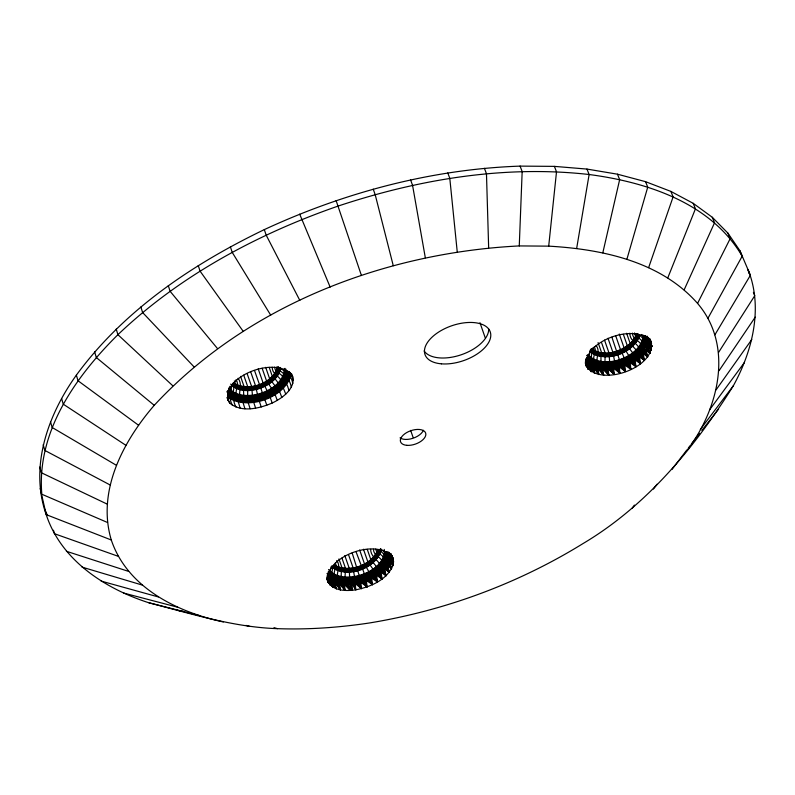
<?xml version="1.0" encoding="UTF-8"?>
<svg xmlns="http://www.w3.org/2000/svg" width="795" height="795" viewBox="0 0 795 795"><rect width="100%" height="100%" fill="white"/><g stroke="black" fill="none" stroke-linecap="round" stroke-linejoin="round"><path stroke-width="1.19" d="M391.359 554.354C388.874 578.979 345.05 593.974 327.063 577.796C347.524 591.788 379.126 579.654 390.931 559.322L392.998 565.265C387.016 579.962 370.47 586.919 355.852 589.791C345.577 591.44 330.263 590.973 326.993 578.82M223.375 621.958C177.275 612.12 127.299 587.694 111.29 539.994C96.712 491.151 122.987 441.543 154.24 405.321C247.146 305.191 384.472 252.731 519.264 245.923L522.166 171.551L520.079 166.115C431.586 169.216 344.464 192.44 264.318 229.606C192.589 264.169 123.95 310.209 76.37 375.131C47.978 414.712 29.306 466.585 46.199 514.633C61.245 560.356 105.02 588.697 148.874 602.779C191.227 613.71 233.422 627.235 277.485 628.656C308.092 629.749 338.69 627.583 368.959 623.051C444.564 610.709 517.823 583.818 583.043 543.551C646.623 505.769 694.552 447.645 733.378 385.714C752.428 350.953 763.339 307.894 748.095 269.724L748.87 273.321M589.612 366.018L585.498 361.973C592.961 371.831 608.135 369.675 618.788 367.081C631.936 362.918 649.436 354.868 649.475 338.918M380.159 549.057C375.31 567.044 348.647 575.968 332.916 566.895L334.457 565.036C348.806 573.265 371.325 565.384 377.695 550.19L380.05 550.716L384.681 554.791L388.695 555.427L391.22 558.179M380.467 549.295C375.608 567.57 346.769 577.657 331.753 566.01M380.775 548.719C376.909 567.799 346.908 578.194 331.724 566.388M331.744 566.746C347.117 579.128 377.357 567.103 381.133 549.345C377.247 568.634 346.133 579.515 331.286 566.457L330.005 570.83L327.957 572.221C344.791 587.962 383.468 574.407 387.334 551.839L385.674 551.839C383.12 572.867 341.542 587.883 328.554 569.528M386.499 551.79C382.733 573.801 345 587.018 328.573 571.675M389.59 552.644C385.466 576.455 345.765 590.178 327.361 575.053M390.136 554.185C384.591 577.428 345.755 591.033 327.172 575.799M390.723 553.628C387.185 577.617 345.169 592.176 327.103 576.544M391.428 554.88L391.14 554.234L391.021 559.034M648.641 346.004L649.803 339.018M291.835 374.147C297.449 387.463 282.652 398.076 272.218 403.015C259.259 408.501 241.769 412.913 229.775 403.144C227.45 399.448 225.869 392.929 230.888 390.643L232.08 384.661L233.66 382.852C247.881 392.253 273.003 383.617 277.634 367.012L278.459 366.932C273.669 384.104 247.682 393.038 232.975 383.309M389.63 562.512L391.458 555.953L393.525 561.896L392.998 565.265L389.918 561.926L391.538 568.753L387.771 565.454L389.172 572.271L384.78 568.922L385.982 575.719L381.024 572.251L382.057 578.989L376.621 575.332L377.496 582L371.682 578.084L372.458 584.653L366.366 580.42L367.061 586.879L360.811 582.278L361.477 588.608L355.186 583.61L355.852 589.791L351.937 584.116L364.994 580.936L367.061 586.879L362.212 581.861M519.264 245.923L548.699 246.142L556.51 171.809L554.393 166.374L520.079 166.115M687.625 449.553C718.71 408.66 734.014 345.964 697.563 303.402C660.675 261.456 602.103 249.163 548.699 246.142M278.041 366.942C273.331 383.836 247.772 392.621 233.303 383.061M279.144 367.886C273.361 384.889 247.464 393.883 232.428 383.935M279.522 368.045C273.669 385.257 247.454 394.36 232.229 384.293M279.999 367.399C274.961 385.496 247.573 394.906 232.08 384.661M231.981 385.038C247.821 395.87 275.368 384.879 280.565 367.906C275.458 386.261 247.672 395.811 231.951 385.416M280.565 367.906C276.441 386.479 247.633 396.298 231.981 385.784M280.774 368.204C277.296 386.708 243.936 398.653 230.659 384.104M280.923 368.532L284.65 371.275L287.124 371.185C281.828 392.879 244.482 406.334 227.817 390.544M287.124 371.185L287.929 371.374C283.159 393.237 243.598 407.438 227.281 391.17M287.929 371.374L288.694 371.663C283.825 393.952 243.489 408.431 226.853 391.846M288.694 371.663L289.39 372.05C282.901 395.334 247.662 407.447 227.718 394.26M289.39 372.05L290.006 372.517C284.093 395.801 247.026 408.501 227.539 395.026M290.006 372.517L290.523 373.064C284.56 396.556 247.146 409.385 227.469 395.781M290.523 373.064L290.94 373.67C284.938 397.301 247.315 410.19 227.519 396.506M290.94 373.67L291.228 374.316C285.226 397.987 247.523 410.906 227.698 397.202M585.438 363.474C595.534 390.077 661.132 367.032 650.161 339.465M649.296 344.265L646.216 350.108L649.982 353.417L648.362 346.59L648.71 344.474L646.504 342.277L642.559 341.393C638.027 337.786 636.129 332.648 632.621 341.293C622.684 351.082 603.902 358.277 591.848 348.578M576.653 248.457L589.125 174.512L586.968 169.077L554.393 166.374M646.643 349.522L646.941 347.981L645.461 346.143L641.058 344.364C638.325 339.793 632.442 339.167 632.452 333.105M332.916 566.895L331.803 572.947L328.742 576.663L328.742 579.625M602.809 252.85L619.653 179.63L617.467 174.194L586.968 169.077M387.344 566.04L387.712 564.49L386.251 562.621L381.948 560.704C379.275 556.112 373.501 555.238 373.461 549.256M649.843 341.711L648.005 339.415L643.274 338.501L638.633 334.526L636.676 334.019C631.001 350.327 605.522 359.4 591.49 348.776M637.083 334.019C631.329 350.595 605.422 359.827 591.152 349.015M637.501 334.069C631.647 350.903 605.343 360.284 590.844 349.303M637.898 334.178C632.005 351.122 606.158 360.254 591.182 350.197M638.286 334.327C632.273 351.619 605.263 361.238 590.377 349.969M638.633 334.526C632.562 351.996 605.263 361.725 590.218 350.337M638.942 334.774C632.82 352.384 605.293 362.192 590.129 350.704M639.2 335.043C635.742 347.962 621.004 353.725 609 355.762C603.236 356.389 596.906 356.259 591.937 352.881C589.294 348.568 590.109 354.232 588.966 356.24L586.442 358.336L585.518 360.503C603.524 375.826 645.242 361.596 648.541 337.786M639.399 335.351C633.218 353.139 605.422 363.047 590.119 351.45M639.548 335.679C633.357 353.487 605.532 363.404 590.198 351.788M389.143 563.397L390.653 560.187L392.998 565.265L391.15 558.458L393.525 561.896L391.935 555.417M626.897 259.259L647.746 187.113L645.53 181.667L617.467 174.194M285.216 369.317C283.527 391.438 243.538 405.361 228.582 388.765L230.003 386.261M643.791 353.02L644.298 351.479L647.756 347.763M378.102 550.15C371.613 565.603 348.707 573.622 334.109 565.255M378.519 550.16C371.921 565.871 348.627 574.03 333.791 565.513M378.927 550.219C372.229 566.189 348.578 574.467 333.503 565.821M379.324 550.339C372.537 566.527 348.548 574.924 333.264 566.159M379.702 550.508C372.825 566.895 348.538 575.401 333.065 566.517M648.641 267.617L673.107 196.862L670.871 191.406L645.53 181.667M384.214 569.498L384.79 567.968L383.945 566.636L379.473 563.645C376.154 558.627 370.798 556.182 370.629 549.355M667.8 277.843L695.456 208.787L693.2 203.321L670.871 191.406M292.769 383.627C292.172 379.295 289.579 373.262 284.203 374.117L278.488 369.417C270.986 384.73 247.354 393.306 232.677 383.607M386.638 566.914L387.712 564.49L388.596 564.281L389.779 560.972L387.592 558.736L383.697 557.722C381.67 553.658 376.174 553.598 375.697 549.126M684.167 289.817L714.556 222.759L712.28 217.273L693.2 203.321M640.154 356.369L640.85 354.878L645.321 351.281M697.563 303.402L730.188 238.609L727.892 233.114L712.28 217.273M642.062 354.719L640.85 354.878L639.478 356.915L644.427 360.383L643.225 353.586L644.298 351.479L642.281 348.985L638.822 347.335C635.404 342.347 629.908 340.171 629.809 333.224M380.338 572.788L381.103 571.307L383.915 569.777L385.982 575.719L382.037 571.436M707.848 318.457L742.182 256.169L739.877 250.654L727.892 233.114M714.904 334.814L750.41 275.259L739.877 250.654M635.841 359.499L640.85 354.878L630.236 343.649L626.619 333.264M718.65 352.294L754.783 295.651L753.392 292.322M375.836 575.819L376.75 574.407L378.162 574.338L381.103 571.307L382.991 570.611L385.982 575.719M719.048 370.709L755.25 317.135M632.283 508.065L634.39 505.093M716.086 389.858L751.802 339.475M630.992 362.311L636.706 358.068L638.077 357.969M709.816 409.524L744.488 362.421M653.43 489.054L657.038 484.215M700.296 429.499L733.378 385.714M671.944 469.477L686.87 449.94M688.361 447.992L689.851 446.035M691.342 444.087L699.55 433.345M370.828 578.502L371.861 577.18L373.382 577.21L376.75 574.407L367.866 561.896L363.444 549.206M701.826 430.433L718.591 409.117M379.275 573.573L381.103 571.307L382.365 571.168M633.476 360.95L631.985 360.96L630.127 362.739L635.95 366.654L635.066 359.996L636.706 358.068L627.364 345.865L623.35 334.327M365.452 580.767L366.575 579.555L368.174 579.694L371.861 577.18L364.478 563.824L359.658 549.971M374.624 576.524L376.75 574.407L377.019 575.093M359.877 582.546L361.039 581.453L363.603 581.413L367.061 586.879M369.506 579.118L371.861 577.18L372.12 577.876M354.252 583.778L355.425 582.824L353.079 567.729L348.657 555.039M348.737 584.444L349.88 583.629L351.47 584.186M343.51 584.504L344.573 583.838L346.083 584.544L349.88 583.629L352.175 590.268L351.937 584.116M358.466 582.904L361.039 581.453L362.679 581.721M338.7 583.977L344.573 583.838L344.782 584.544M649.903 340.886L649.376 343.977L651.443 349.919L648.362 346.59M334.457 582.864L339.654 583.46L339.853 584.166M391.359 557.335L391.418 556.778L393.525 561.896L391.438 555.149L393.098 558.766L391.975 555.655M330.899 581.205L335.271 582.496L335.46 583.192M347.405 584.514L349.88 583.629L349.234 568.286L344.821 555.596M390.444 560.763L389.779 560.972L390.067 561.638M285.097 368.403L284.292 368.622C284.878 390.375 243.012 404.814 229.338 388.407M342.257 584.424L344.573 583.838L345.557 568.435L341.939 558.06M328.126 579.038L331.714 581.672M641.327 334.486L643.99 335.589C642.857 357.313 601.358 371.891 587.356 355.027M385.674 551.839L384.85 551.998L382.057 550.011M337.577 583.749L339.654 583.46L339.644 580.241L341.214 576.782L341.303 570.313L342.148 568.177L338.928 558.945M636.676 334.019L635.682 336.434L634.48 332.976M624.353 365.263C612.548 367.578 598.903 371.573 587.912 364.329L585.498 361.973L586.193 363.295M618.788 367.081L615.737 367.091L614.565 368.095L610.153 368.085L609 368.95L604.756 368.492L603.653 369.208L599.688 368.314L598.695 368.88L590.447 366.475L587.912 364.329L587.893 362.818L588.707 360.533L591.013 358.227L592.046 352.106L593.527 350.207L592.722 347.892M333.493 582.496L335.271 582.496L335.709 578.531L337.487 575.968C337 570.273 340.886 565.762 336.692 560.584M628.398 363.573L626.818 363.474L621.352 365.531L620.189 366.674L615.737 367.091L612.826 352.115L608.006 338.272M613.164 368.363L610.153 368.085L608.95 352.811L604.528 340.121M622.982 365.76L621.352 365.531L611.892 337.199M176.967 610.252L183.069 611.275M330.124 580.708L331.535 580.966L331.863 577.856L334.327 574.676C333.393 570.214 337.726 566.795 335.311 562.989M278.488 369.417L277.266 369.337L276.461 367.032M607.638 369.069L604.756 368.492L605.204 353.099L601.586 342.715M617.377 367.449L615.737 367.091L615.976 367.787M148.874 602.779L199.297 615.549M245.933 625.397L249.531 626.341M123.513 593.02L177.553 607.181M101.154 581.095L158.394 596.956M273.987 627.662L277.485 628.656M82.064 567.133L142.027 584.991M611.762 368.592L610.153 368.085L610.381 368.791M602.371 369.188L599.688 368.314L599.559 367.548L599.758 364.279L601 361.606L600.95 355.127L601.696 352.97L598.079 342.585M66.422 551.283L128.621 571.406M118.346 556.351L54.428 533.713L53.454 530.245M111.29 539.994L46.199 514.633L40.217 488.488M606.287 369.148L604.756 368.492L604.965 369.198M107.544 522.504L41.827 494.232C36.411 431.854 75.724 376.512 117.918 334.685C180.077 275.438 257.351 234.127 338.044 206.094C418.508 179.362 504.378 164.933 589.125 174.512C647.021 182.154 710.929 202.934 742.182 256.169M107.146 504.09L41.37 472.747L39.75 467.023M597.522 368.701L595.107 367.538L595.008 366.783L595.465 363.553L597.115 360.95C596.558 355.295 600.185 350.645 596.111 345.507M327.57 578.432L328.564 578.929L327.152 577.269M110.098 484.95L44.808 450.417L43.188 444.703M601.119 369.118L599.688 368.314L599.887 369.019M116.368 465.284L52.132 427.472L50.502 421.787M650.419 340.31L651.542 343.42C638.792 320.763 581.105 340.807 586.631 366.813L585.498 363.633M125.898 445.309L63.242 404.168L61.603 398.504M635.066 359.996L640.502 363.653L639.478 356.915M593.229 367.638L591.142 366.197L591.082 364.657L592.146 361.566L593.756 359.817C592.921 354.928 597.383 351.191 594.163 346.888M630.127 362.739L630.902 369.317L624.81 365.084L625.506 371.533L619.255 366.942L619.921 373.272L613.631 368.264L614.297 374.455L608.096 369.029L608.811 375.071L602.809 369.188L603.614 375.081L597.919 368.761L598.844 374.505L593.567 367.747L594.65 373.342L589.89 366.167L591.162 371.643L586.978 364.09L588.459 369.437L585.438 362.689M138.569 425.255L78.029 380.765L76.37 375.131M596.399 368.492L595.107 367.538L595.296 368.244M643.225 353.586L647.617 356.935L646.216 350.108M154.24 405.321L96.314 357.521L94.645 351.907M172.754 385.754L117.918 334.685L116.229 329.09M586.958 357.69C603.703 372.08 644.03 358.456 645.639 335.54M586.442 358.336C604.299 372.785 642.678 359.718 646.474 336.692M586.024 359.022C603.514 373.908 644.03 360.085 647.239 336.961M585.716 359.757C603.485 374.882 644.666 360.841 647.925 337.328M585.448 361.248C603.624 376.721 645.729 362.351 649.068 338.322M592.255 367.28L591.142 366.197L591.331 366.892M350.098 584.325L350.366 590.407L344.354 584.534L345.159 590.417L339.475 584.096L340.399 589.84L335.122 583.083L336.206 588.688L331.445 581.513L332.717 586.978L328.534 579.426L330.014 584.782L326.993 578.025M631.409 362.093L635.95 366.654L633.873 360.711L636.706 358.068L636.984 358.744M372.964 577.428L377.496 582L375.429 576.057M626.162 364.537L630.902 369.317L628.825 363.365L631.985 360.96L624.085 347.862L619.265 334.019M367.717 579.873L372.458 584.653L370.381 578.71M636.219 359.251L640.502 363.653L638.425 357.71L640.85 354.878L641.128 355.554M377.774 574.586L382.057 578.989L379.98 573.046M620.656 366.525L625.506 371.533L623.439 365.591M193.91 366.743L142.593 312.505L140.874 306.94M615.032 367.986L619.921 373.272L617.844 367.32M356.587 583.331L361.477 588.608L359.4 582.665M640.482 356.1L644.427 360.383L642.36 354.431L644.298 351.479L644.576 352.155M609.457 368.89L614.297 374.455L612.23 368.512M330.005 570.83C344.374 585.845 386.589 571.655 384.224 549.424M328.087 573.622C345.845 588.23 384.154 574.984 388.129 552.008L388.894 552.277C385.555 575.451 343.778 590.069 326.993 573.523M644.049 352.732L647.617 356.935L645.55 350.993L646.941 347.981L647.229 348.647M385.605 568.067L389.172 572.271L387.105 566.328M217.452 348.508L170.06 291.238L168.321 285.683M604.091 369.208L608.811 375.071L606.744 369.118M345.646 584.544L350.366 590.407L348.299 584.464M588.827 365.541L587.912 364.329L588.091 365.024M646.842 349.234L649.982 353.417L647.915 347.475L648.71 344.474L648.998 345.129M388.397 564.569L391.538 568.753L389.461 562.81M599.092 368.92L603.614 375.081L601.537 369.138M340.648 584.265L345.159 590.417L343.092 584.474M243.151 331.247L200.042 271.095L198.263 265.57M228.423 389.997C243.667 405.718 284.958 391.488 286.041 369.238M226.913 397.54L229.775 403.144M649.724 342.556L649.545 341.065L649.594 343.122L651.97 346.56L649.883 339.813L651.542 343.42M585.498 361.973L586.77 363.901M594.6 368.055L598.844 374.505L596.777 368.562M336.156 583.391L340.399 589.84L338.332 583.898M648.76 345.716L651.443 349.919L649.594 343.122M390.315 561.051L392.998 565.265M627.503 363.971L630.902 369.317M369.059 579.307L372.458 584.653M622.048 366.078L625.506 371.533M632.651 361.417L635.95 366.654M374.207 576.753L377.496 582M616.443 367.678L619.921 373.272M357.998 583.013L361.477 588.608M270.697 315.148L232.19 252.323L230.381 246.808M637.342 358.485L640.502 363.653M378.897 573.831L382.057 578.989M610.838 368.721L614.297 374.455M641.436 355.276L644.427 360.383M590.745 366.614L594.65 373.342L592.583 367.399M332.3 581.95L336.206 588.688L334.139 582.735M605.412 369.178L608.811 375.071M346.958 584.524L350.366 590.407M588.111 354.679C602.521 370.937 641.366 357.263 643.175 335.778M586.66 355.474C601.03 372.795 643.652 357.82 644.815 335.51M644.825 351.857L647.617 356.935M386.38 567.203L389.172 572.271M600.305 369.049L603.614 375.081M341.86 584.385L345.159 590.417M649.754 342.277L651.97 346.56L649.594 338.769M391.309 557.613L393.525 561.896M299.814 300.391L266.156 235.101L264.318 229.606M595.664 368.323L598.844 374.505M337.219 583.659L340.399 589.84M647.398 348.349L649.982 353.417M388.954 563.695L391.538 568.753M587.634 364.657L591.162 371.643L589.085 365.7M329.19 579.992L332.717 586.978L330.641 581.036M292.868 377.128C279.989 354.5 222.491 374.475 227.946 400.511M591.639 367.022L594.65 373.342M333.194 582.367L336.206 588.688M649.098 344.841L651.443 349.919M588.33 365.193L591.162 371.643M329.885 580.529L332.717 586.978M388 565.156L387.712 564.49L385.873 567.779L384.79 567.968L385.068 568.644M44.58 508.86L47.481 515.587M585.358 362.232L588.459 369.437L586.392 363.494M327.361 578.601L330.014 584.782L327.938 578.84M330.173 287.134L299.695 214.153M649.863 341.443L651.97 346.56M381.371 571.983L379.285 568.614L376.343 566.477L370.887 559.74L367.27 549.365M585.845 362.878L588.459 369.437M327.401 578.213L330.014 584.782M391.796 555.457L393.098 558.766C380.229 536.138 322.72 556.112 328.186 582.149L327.053 578.979M632.244 361.646L631.985 360.96L626.818 363.474L625.715 364.726L621.352 365.531L621.591 366.237M484.413 168.302L486.47 173.737L488.657 247.802M447.784 172.912L449.801 178.348L457.224 251.747M649.952 339.366L650.737 341.502M410.588 179.889L412.565 185.334L425.315 257.739M627.066 364.17L620.497 349.611L615.678 335.768M373.233 189.16L375.18 194.616L393.267 265.689M366.823 580.251L355.991 551.621M336.136 200.628L361.437 275.527M261.237 406.97L258.474 398.782L255.443 385.505L250.624 371.663M255.622 408.153L252.949 399.955L251.548 386.32L247.136 373.63M250.127 408.769L247.553 400.551L247.752 386.748L243.737 375.21M244.93 408.779L242.435 400.571L243.717 395.413L243.508 388.924L244.154 386.758L240.537 376.373M240.16 408.203L237.755 400.004L239.683 394.926C239.285 388.884 242.326 383.806 238.043 378.281M235.976 407.05C233.978 403.184 231.971 397.212 236.135 393.942C235.449 388.656 239.752 384.551 235.946 379.781M232.478 405.341C230.292 401.564 228.523 395.284 233.173 392.501L234.118 386.32L235.529 384.373L234.326 380.914M649.485 338.62L650.171 340.598M647.209 336.196L647.905 338.173M585.418 363.315L586.631 366.813L585.607 363.663M479.961 322.72L485.248 337.885M410.647 430.383L413.092 437.399M352.155 552.932L361.278 582.149M291.298 387.115C290.513 382.842 288.287 376.88 282.96 377.078C280.605 372.726 274.812 372.497 274.643 367.141M288.933 390.633C287.939 386.42 286.111 380.596 280.963 380.05C277.912 375.27 272.218 373.799 272.208 367.27M353.785 583.848L355.852 589.791L352.851 583.997L355.425 582.824L355.653 583.52M285.743 394.082L282.583 386.112L278.26 382.971L274.305 377.824L272.407 376.582L269.197 367.35M281.818 397.351L278.717 389.331L274.941 385.744L269.684 378.847L265.669 367.31M277.266 400.362L274.245 392.283L266.534 380.924L262.121 368.234M272.218 403.015L269.276 394.896L263.046 382.763L258.226 368.92M266.822 405.241L254.489 370.46M326.974 578.651L328.186 582.149L327.162 578.999M327.152 579.177L328.186 582.149M291.228 374.316L293.295 380.258M391.14 554.234L391.468 555.685M351.012 584.226L352.175 590.268M488.716 329.031A34.533 18.404 -19.2 0 1 461.14 354.799A34.533 18.404 -19.2 0 1 424.132 350.973M423.387 430.294A13.286 7.075 -19.2 0 1 412.844 438.313A13.286 7.075 -19.2 0 1 400.054 437.866M406.851 445.329A13.286 7.075 -19.2 0 0 425.852 434.239A13.286 7.075 -19.2 0 0 406.573 432.639A13.286 7.075 -19.2 0 0 406.851 445.329M441.394 363.832A34.533 18.404 -19.2 0 0 490.793 334.973A34.533 18.404 -19.2 0 0 440.678 330.819A34.533 18.404 -19.2 0 0 441.394 363.832"/></g></svg>
